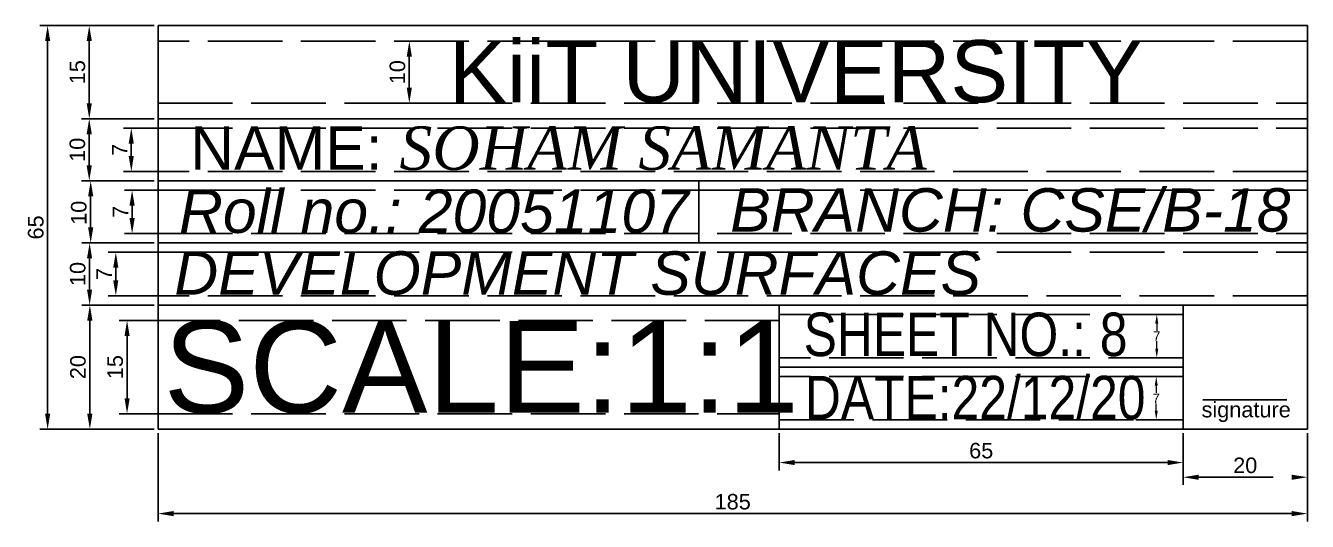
# Model space of a CAD drawing. Header units: millimetres. Extents: x 213 to 1234, y 144 to 627.
# Drawn here: x 1027.9 to 1234.2, y 143.6 to 223.5 of the extents above; entities that cross this region are included whole.
import ezdxf

# ---------------------------------------------------------------- set-up
doc = ezdxf.new("R2010")
doc.units = ezdxf.units.MM
doc.header["$MEASUREMENT"] = 0
doc.linetypes.add('ACAD_ISO02W100', pattern=[15, 12, -3])
doc.styles.get("Standard").update_dxf_attribs({"font": 'arial.ttf'})
doc.dimstyles.new('ISO-25', dxfattribs={"dimtxt": 2.5, "dimasz": 2.5, "dimexe": 1.25, "dimexo": 0.625, "dimtad": 1, "dimtxsty": 'Standard', "dimcen": 2.5, "dimadec": 0, "dimazin": 0, "dimtfac": 1, "dimtmove": 0, "dimatfit": 3, "dimfxl": 1, "dimarcsym": 0})
doc.dimstyles.get("Standard").update_dxf_attribs({"dimtxt": 0.18, "dimasz": 0.18, "dimexe": 0.18, "dimexo": 0.0625, "dimgap": 0.09, "dimtad": 0, "dimtih": 1, "dimtoh": 1, "dimdec": 4, "dimzin": 0, "dimdsep": 46, "dimtxsty": 'Standard', "dimcen": 0.09, "dimadec": 0, "dimazin": 0, "dimtfac": 1, "dimtdec": 4, "dimtofl": 0, "dimtmove": 0, "dimatfit": 3, "dimfxl": 1, "dimtolj": 1, "dimtzin": 0, "dimarcsym": 0})

# ---------------------------------------------------------------- blocks, each defined once
blk = doc.blocks.new('*D231')
at = {"color": 0, "lineweight": -2, "transparency": 16777216}
for p, q in [((1149.21, 157.83), (1149.21, 151.83)), ((1214.21, 157.83), (1214.21, 151.83)), ((1151.71, 153.08), (1211.71, 153.08))]:
    blk.add_line(p, q, dxfattribs=at)
at = {"color": 0, "transparency": 16777216}
for points in [[(1151.71, 153.5), (1151.71, 152.67), (1149.21, 153.08)], [(1211.71, 153.5), (1211.71, 152.67), (1214.21, 153.08)]]:
    blk.add_solid(points, dxfattribs=at)
at = {"layer": 'Defpoints', "color": 0, "transparency": 16777216}
for p in [(1149.21, 158.45), (1214.21, 158.45), (1214.21, 153.08)]:
    blk.add_point(p, dxfattribs=at)
at = {"color": 0, "transparency": 16777216, "insert": (1181.71, 154.99), "char_height": 2.5, "attachment_point": 5}
blk.add_mtext('65', dxfattribs=at)
blk = doc.blocks.new('*D225')
at = {"color": 0, "lineweight": -2, "transparency": 16777216}
for p, q in [((1053.7, 175.95), (1042.97, 175.95)), ((1044.22, 173.45), (1044.22, 163.45)), ((1053.74, 160.95), (1042.97, 160.95))]:
    blk.add_line(p, q, dxfattribs=at)
at = {"color": 0, "transparency": 16777216}
for points in [[(1043.81, 173.45), (1044.64, 173.45), (1044.22, 175.95)], [(1043.81, 163.45), (1044.64, 163.45), (1044.22, 160.95)]]:
    blk.add_solid(points, dxfattribs=at)
at = {"layer": 'Defpoints', "color": 0, "transparency": 16777216}
for p in [(1054.33, 175.95), (1044.22, 160.95), (1054.36, 160.95)]:
    blk.add_point(p, dxfattribs=at)
at = {"color": 0, "transparency": 16777216, "insert": (1042.32, 168.45), "char_height": 2.5, "attachment_point": 5, "rotation": 90}
blk.add_mtext('15', dxfattribs=at)
blk = doc.blocks.new('*D232')
at = {"color": 0, "lineweight": -2, "transparency": 16777216}
for p, q in [((1048.59, 208.45), (1036.88, 208.45)), ((1038.13, 205.95), (1038.13, 200.95)), ((1048.59, 198.45), (1036.88, 198.45))]:
    blk.add_line(p, q, dxfattribs=at)
at = {"color": 0, "transparency": 16777216}
for points in [[(1037.71, 205.95), (1038.55, 205.95), (1038.13, 208.45)], [(1037.71, 200.95), (1038.55, 200.95), (1038.13, 198.45)]]:
    blk.add_solid(points, dxfattribs=at)
at = {"layer": 'Defpoints', "color": 0, "transparency": 16777216}
for p in [(1049.21, 208.45), (1038.13, 198.45), (1049.21, 198.45)]:
    blk.add_point(p, dxfattribs=at)
at = {"color": 0, "transparency": 16777216, "insert": (1036.23, 203.45), "char_height": 2.5, "attachment_point": 5, "rotation": 90}
blk.add_mtext('10', dxfattribs=at)
blk = doc.blocks.new('*D233')
at = {"color": 0, "lineweight": -2, "transparency": 16777216}
for p, q in [((1048.59, 198.45), (1037.11, 198.45)), ((1038.36, 195.95), (1038.36, 190.95)), ((1048.59, 188.45), (1037.11, 188.45))]:
    blk.add_line(p, q, dxfattribs=at)
at = {"color": 0, "transparency": 16777216}
for points in [[(1037.95, 195.95), (1038.78, 195.95), (1038.36, 198.45)], [(1037.95, 190.95), (1038.78, 190.95), (1038.36, 188.45)]]:
    blk.add_solid(points, dxfattribs=at)
at = {"layer": 'Defpoints', "color": 0, "transparency": 16777216}
for p in [(1049.21, 198.45), (1038.36, 188.45), (1049.21, 188.45)]:
    blk.add_point(p, dxfattribs=at)
at = {"color": 0, "transparency": 16777216, "insert": (1036.46, 193.31), "char_height": 2.5, "attachment_point": 5, "rotation": 90}
blk.add_mtext('10', dxfattribs=at)
blk = doc.blocks.new('*D234')
at = {"color": 0, "lineweight": -2, "transparency": 16777216}
for p, q in [((1048.59, 223.45), (1030.18, 223.45)), ((1031.43, 220.95), (1031.43, 160.95)), ((1048.59, 158.45), (1030.18, 158.45))]:
    blk.add_line(p, q, dxfattribs=at)
at = {"color": 0, "transparency": 16777216}
for points in [[(1031.02, 220.95), (1031.85, 220.95), (1031.43, 223.45)], [(1031.02, 160.95), (1031.85, 160.95), (1031.43, 158.45)]]:
    blk.add_solid(points, dxfattribs=at)
at = {"layer": 'Defpoints', "color": 0, "transparency": 16777216}
for p in [(1049.21, 223.45), (1031.43, 158.45), (1049.21, 158.45)]:
    blk.add_point(p, dxfattribs=at)
at = {"color": 0, "transparency": 16777216, "insert": (1029.53, 190.95), "char_height": 2.5, "attachment_point": 5, "rotation": 90}
blk.add_mtext('65', dxfattribs=at)
blk = doc.blocks.new('*D235')
at = {"color": 0, "lineweight": -2, "transparency": 16777216}
for p, q in [((1048.59, 223.45), (1036.88, 223.45)), ((1038.13, 220.95), (1038.13, 210.95)), ((1048.59, 208.45), (1036.88, 208.45))]:
    blk.add_line(p, q, dxfattribs=at)
at = {"color": 0, "transparency": 16777216}
for points in [[(1037.71, 220.95), (1038.55, 220.95), (1038.13, 223.45)], [(1037.71, 210.95), (1038.55, 210.95), (1038.13, 208.45)]]:
    blk.add_solid(points, dxfattribs=at)
at = {"layer": 'Defpoints', "color": 0, "transparency": 16777216}
for p in [(1049.21, 223.45), (1038.13, 208.45), (1049.21, 208.45)]:
    blk.add_point(p, dxfattribs=at)
at = {"color": 0, "transparency": 16777216, "insert": (1036.23, 215.95), "char_height": 2.5, "attachment_point": 5, "rotation": 90}
blk.add_mtext('15', dxfattribs=at)
blk = doc.blocks.new('*D226')
at = {"color": 0, "lineweight": -2, "transparency": 16777216}
for p, q in [((1048.59, 178.45), (1036.98, 178.45)), ((1038.23, 175.95), (1038.23, 160.95)), ((1048.59, 158.45), (1036.98, 158.45))]:
    blk.add_line(p, q, dxfattribs=at)
at = {"color": 0, "transparency": 16777216}
for points in [[(1037.81, 175.95), (1038.64, 175.95), (1038.23, 178.45)], [(1037.81, 160.95), (1038.64, 160.95), (1038.23, 158.45)]]:
    blk.add_solid(points, dxfattribs=at)
at = {"layer": 'Defpoints', "color": 0, "transparency": 16777216}
for p in [(1049.21, 178.45), (1038.23, 158.45), (1049.21, 158.45)]:
    blk.add_point(p, dxfattribs=at)
at = {"color": 0, "transparency": 16777216, "insert": (1036.32, 168.45), "char_height": 2.5, "attachment_point": 5, "rotation": 90}
blk.add_mtext('20', dxfattribs=at)
blk = doc.blocks.new('*D236')
at = {"color": 0, "lineweight": -2, "transparency": 16777216}
for p, q in [((1048.59, 188.45), (1036.94, 188.45)), ((1038.19, 185.95), (1038.19, 180.95)), ((1048.59, 178.45), (1036.94, 178.45))]:
    blk.add_line(p, q, dxfattribs=at)
at = {"color": 0, "transparency": 16777216}
for points in [[(1037.77, 185.95), (1038.6, 185.95), (1038.19, 188.45)], [(1037.77, 180.95), (1038.6, 180.95), (1038.19, 178.45)]]:
    blk.add_solid(points, dxfattribs=at)
at = {"layer": 'Defpoints', "color": 0, "transparency": 16777216}
for p in [(1049.21, 188.45), (1038.19, 178.45), (1049.21, 178.45)]:
    blk.add_point(p, dxfattribs=at)
at = {"color": 0, "transparency": 16777216, "insert": (1036.28, 183.45), "char_height": 2.5, "attachment_point": 5, "rotation": 90}
blk.add_mtext('10', dxfattribs=at)
blk = doc.blocks.new('*D227')
at = {"color": 0, "lineweight": -2, "transparency": 16777216}
for p, q in [((1097.94, 220.95), (1088.4, 220.95)), ((1089.65, 218.45), (1089.65, 213.45)), ((1097.94, 210.95), (1088.4, 210.95))]:
    blk.add_line(p, q, dxfattribs=at)
at = {"color": 0, "transparency": 16777216}
for points in [[(1089.24, 218.45), (1090.07, 218.45), (1089.65, 220.95)], [(1089.24, 213.45), (1090.07, 213.45), (1089.65, 210.95)]]:
    blk.add_solid(points, dxfattribs=at)
at = {"layer": 'Defpoints', "color": 0, "transparency": 16777216}
for p in [(1098.56, 220.95), (1089.65, 210.95), (1098.56, 210.95)]:
    blk.add_point(p, dxfattribs=at)
at = {"color": 0, "transparency": 16777216, "insert": (1087.75, 215.95), "char_height": 2.5, "attachment_point": 5, "rotation": 90}
blk.add_mtext('10', dxfattribs=at)
blk = doc.blocks.new('*D237')
at = {"color": 0, "lineweight": -2, "transparency": 16777216}
for p, q in [((1049.21, 157.83), (1049.21, 143.61)), ((1234.21, 157.83), (1234.21, 143.61)), ((1051.71, 144.86), (1231.71, 144.86))]:
    blk.add_line(p, q, dxfattribs=at)
at = {"color": 0, "transparency": 16777216}
for points in [[(1051.71, 145.28), (1051.71, 144.44), (1049.21, 144.86)], [(1231.71, 145.28), (1231.71, 144.44), (1234.21, 144.86)]]:
    blk.add_solid(points, dxfattribs=at)
at = {"layer": 'Defpoints', "color": 0, "transparency": 16777216}
for p in [(1049.21, 158.45), (1234.21, 158.45), (1234.21, 144.86)]:
    blk.add_point(p, dxfattribs=at)
at = {"color": 0, "transparency": 16777216, "insert": (1141.71, 146.76), "char_height": 2.5, "attachment_point": 5}
blk.add_mtext('185', dxfattribs=at)
blk = doc.blocks.new('*D238')
at = {"color": 0, "linetype": 'ACAD_ISO02W100', "lineweight": -2, "transparency": 16777216}
for p, q in [((1053.76, 206.95), (1043.65, 206.95)), ((1044.9, 204.45), (1044.9, 202.45)), ((1053.76, 199.95), (1043.65, 199.95))]:
    blk.add_line(p, q, dxfattribs=at)
at = {"color": 0, "linetype": 'ACAD_ISO02W100', "transparency": 16777216}
for points in [[(1044.48, 204.45), (1045.31, 204.45), (1044.9, 206.95)], [(1044.48, 202.45), (1045.31, 202.45), (1044.9, 199.95)]]:
    blk.add_solid(points, dxfattribs=at)
at = {"layer": 'Defpoints', "color": 0, "linetype": 'ACAD_ISO02W100', "transparency": 16777216}
for p in [(1054.38, 206.95), (1044.9, 199.95), (1054.38, 199.95)]:
    blk.add_point(p, dxfattribs=at)
at = {"color": 0, "linetype": 'ACAD_ISO02W100', "transparency": 16777216, "insert": (1043.02, 203.45), "char_height": 2.5, "attachment_point": 5, "rotation": 90}
blk.add_mtext('7', dxfattribs=at)
blk = doc.blocks.new('*D228')
at = {"color": 0, "linetype": 'ACAD_ISO02W100', "lineweight": -2, "transparency": 16777216}
for p, q in [((1054.73, 196.95), (1043.78, 196.95)), ((1045.03, 194.45), (1045.03, 192.45)), ((1054.73, 189.95), (1043.78, 189.95))]:
    blk.add_line(p, q, dxfattribs=at)
at = {"color": 0, "linetype": 'ACAD_ISO02W100', "transparency": 16777216}
for points in [[(1044.61, 194.45), (1045.45, 194.45), (1045.03, 196.95)], [(1044.61, 192.45), (1045.45, 192.45), (1045.03, 189.95)]]:
    blk.add_solid(points, dxfattribs=at)
at = {"layer": 'Defpoints', "color": 0, "linetype": 'ACAD_ISO02W100', "transparency": 16777216}
for p in [(1055.35, 196.95), (1045.03, 189.95), (1055.35, 189.95)]:
    blk.add_point(p, dxfattribs=at)
at = {"color": 0, "linetype": 'ACAD_ISO02W100', "transparency": 16777216, "insert": (1043.15, 193.45), "char_height": 2.5, "attachment_point": 5, "rotation": 90}
blk.add_mtext('7', dxfattribs=at)
blk = doc.blocks.new('*D239')
at = {"color": 0, "linetype": 'ACAD_ISO02W100', "lineweight": -2, "transparency": 16777216}
for p, q in [((1051.2, 186.95), (1041.16, 186.95)), ((1042.41, 184.45), (1042.41, 182.45)), ((1051.2, 179.95), (1041.16, 179.95))]:
    blk.add_line(p, q, dxfattribs=at)
at = {"color": 0, "linetype": 'ACAD_ISO02W100', "transparency": 16777216}
for points in [[(1041.99, 184.45), (1042.82, 184.45), (1042.41, 186.95)], [(1041.99, 182.45), (1042.82, 182.45), (1042.41, 179.95)]]:
    blk.add_solid(points, dxfattribs=at)
at = {"layer": 'Defpoints', "color": 0, "linetype": 'ACAD_ISO02W100', "transparency": 16777216}
for p in [(1051.83, 186.95), (1042.41, 179.95), (1051.83, 179.95)]:
    blk.add_point(p, dxfattribs=at)
at = {"color": 0, "linetype": 'ACAD_ISO02W100', "transparency": 16777216, "insert": (1040.53, 183.45), "char_height": 2.5, "attachment_point": 5, "rotation": 90}
blk.add_mtext('7', dxfattribs=at)
blk = doc.blocks.new('*D240')
at = {"color": 0, "linetype": 'ACAD_ISO02W100', "lineweight": -2, "transparency": 16777216}
for p, q in [((1214.21, 157.83), (1214.21, 149.47)), ((1234.21, 157.83), (1234.21, 149.47)), ((1216.71, 150.72), (1231.71, 150.72))]:
    blk.add_line(p, q, dxfattribs=at)
at = {"color": 0, "linetype": 'ACAD_ISO02W100', "transparency": 16777216}
for points in [[(1216.71, 151.13), (1216.71, 150.3), (1214.21, 150.72)], [(1231.71, 151.13), (1231.71, 150.3), (1234.21, 150.72)]]:
    blk.add_solid(points, dxfattribs=at)
at = {"layer": 'Defpoints', "color": 0, "linetype": 'ACAD_ISO02W100', "transparency": 16777216}
for p in [(1214.21, 158.45), (1234.21, 158.45), (1234.21, 150.72)]:
    blk.add_point(p, dxfattribs=at)
at = {"color": 0, "linetype": 'ACAD_ISO02W100', "transparency": 16777216, "insert": (1224.21, 152.62), "char_height": 2.5, "attachment_point": 5}
blk.add_mtext('20', dxfattribs=at)
blk = doc.blocks.new('*D229')
at = {"color": 0, "lineweight": -2, "transparency": 16777216}
for p, q in [((1206.6, 166.95), (1210.07, 166.95)), ((1206.6, 159.95), (1210.07, 159.95))]:
    blk.add_line(p, q, dxfattribs=at)
at = {"color": 0, "lineweight": 0, "transparency": 16777216}
for p, q in [((1209.89, 165.45), (1209.89, 164.29)), ((1209.89, 161.45), (1209.89, 162.61))]:
    blk.add_line(p, q, dxfattribs=at)
at = {"color": 0, "transparency": 16777216}
for points in [[(1209.64, 165.45), (1210.14, 165.45), (1209.89, 166.95)], [(1209.64, 161.45), (1210.14, 161.45), (1209.89, 159.95)]]:
    blk.add_solid(points, dxfattribs=at)
at = {"layer": 'Defpoints', "color": 0, "transparency": 16777216}
for p in [(1206.53, 166.95), (1206.53, 159.95), (1209.89, 159.95)]:
    blk.add_point(p, dxfattribs=at)
at = {"color": 0, "transparency": 16777216, "insert": (1209.89, 163.45), "char_height": 1.5, "attachment_point": 5}
blk.add_mtext('\\A1;7', dxfattribs=at)
blk = doc.blocks.new('*D230')
at = {"color": 0, "lineweight": -2, "transparency": 16777216}
for p, q in [((1204.65, 176.95), (1210.15, 176.95)), ((1204.58, 169.95), (1210.15, 169.95))]:
    blk.add_line(p, q, dxfattribs=at)
at = {"color": 0, "lineweight": 0, "transparency": 16777216}
for p, q in [((1209.97, 175.45), (1209.97, 174.29)), ((1209.97, 171.45), (1209.97, 172.61))]:
    blk.add_line(p, q, dxfattribs=at)
at = {"color": 0, "transparency": 16777216}
for points in [[(1209.72, 175.45), (1210.22, 175.45), (1209.97, 176.95)], [(1209.72, 171.45), (1210.22, 171.45), (1209.97, 169.95)]]:
    blk.add_solid(points, dxfattribs=at)
at = {"layer": 'Defpoints', "color": 0, "transparency": 16777216}
for p in [(1204.59, 176.95), (1209.97, 176.95), (1204.52, 169.95)]:
    blk.add_point(p, dxfattribs=at)
at = {"color": 0, "transparency": 16777216, "insert": (1209.97, 173.45), "char_height": 1.5, "attachment_point": 5}
blk.add_mtext('\\A1;7', dxfattribs=at)

msp = doc.modelspace()

# ---------------------------------------------------------------- linework, layer by layer
for p, q in [((1234.2134, 223.45006), (1049.2134, 223.45006)), ((1049.2134, 223.45006), (1049.2134, 158.45006)), ((1049.2134, 223.45006), (1049.2134, 208.45006)), ((1205.01738, 223.45006), (1205.01738, 223.45006)), ((1234.2134, 158.45006), (1234.2134, 223.45006)), ((1049.2134, 208.45006), (1234.2134, 208.45006)), ((1234.2134, 208.45006), (1234.2134, 198.45006)), ((1234.2134, 198.45006), (1049.2134, 198.45006)), ((1049.2134, 198.45006), (1049.2134, 188.45006)), ((1136.23614, 198.45006), (1136.23614, 188.45006)), ((1049.2134, 188.45006), (1234.2134, 188.45006)), ((1234.2134, 188.45006), (1234.2134, 178.45006)), ((1149.2134, 178.45006), (1049.2134, 178.45006)), ((1214.2134, 178.45006), (1149.2134, 178.45006)), ((1149.2134, 178.45006), (1149.2134, 158.45006)), ((1149.2134, 178.45006), (1149.2134, 175.95006)), ((1234.2134, 178.45006), (1214.2134, 178.45006)), ((1214.2134, 158.45006), (1214.2134, 178.45006)), ((1149.2134, 175.95006), (1149.2134, 160.95006)), ((1214.2134, 168.45006), (1149.2134, 168.45006)), ((1049.2134, 158.45006), (1149.2134, 158.45006)), ((1149.2134, 158.45006), (1214.2134, 158.45006)), ((1214.2134, 158.45006), (1234.2134, 158.45006))]:
    msp.add_line(p, q)
at = {"color": 85, "linetype": 'ACAD_ISO02W100', "true_color": 0x58ba48}
for p, q in [((1234.2134, 220.95006), (1049.2134, 220.95006)), ((1049.2134, 210.95006), (1234.2134, 210.95006)), ((1049.2134, 206.95006), (1234.2134, 206.95006)), ((1234.2134, 199.95006), (1049.2134, 199.95006)), ((1234.2134, 196.95006), (1049.2134, 196.95006)), ((1049.2134, 189.95006), (1234.2134, 189.95006)), ((1049.2134, 186.95006), (1234.2134, 186.95006)), ((1234.2134, 179.95006), (1049.2134, 179.95006)), ((1149.2134, 175.95006), (1049.2134, 175.95006)), ((1214.2134, 176.95006), (1149.2134, 176.95006)), ((1214.2134, 169.95006), (1149.2134, 169.95006)), ((1214.2134, 166.95006), (1149.2134, 166.95006)), ((1049.2134, 160.95006), (1149.2134, 160.95006)), ((1149.2134, 159.95006), (1214.2134, 159.95006))]:
    msp.add_line(p, q, dxfattribs=at)
at = {"color": 9, "lineweight": 30, "true_color": 0xc7c8ca}
msp.add_line((1217.37771, 163.16288), (1230.9242, 163.22439), dxfattribs=at)

# ---------------------------------------------------------------- texts
at = {"attachment_point": 1}
for s, width, heights, insert, char_height in [('\\pxqc;KiiT UNIVERSITY', 164.358567, [0], (1069.72754, 221.10552), 10), ('NAME: {\\fTimes New Roman|b0|i1|c0|p18;SOHAM SAMANTA}', 128.690421, [6.62977], (1054.38364, 207.22747), 7), ('{\\fArial|b0|i1|c0|p34;Roll no.: 20051107}', 98.4957445, [17.50806], (1052.58268, 197.06067), 7), ('{\\fArial|b0|i1|c0|p34;BRANCH: CSE/B-18}', 96.3946234, [0], (1141.30613, 197.272), 7), ('SCALE:1:1', 93.7594967, [0], (1050.09754, 175.89875), 14.8)]:
    msp.add_mtext_dynamic_manual_height_columns(s, width=width, gutter_width=12.5, heights=heights, dxfattribs=dict(at, insert=insert, char_height=char_height))
at = {"color": 18, "true_color": 0x000000, "char_height": 7, "attachment_point": 1}
for s, width, heights, insert in [('{\\fArial|b0|i1|c0|p34;DEVELOPMENT SURFACES}', 242.3821862, [9.91839], (1051.82733, 187.10126)), ('{\\fArial Narrow|b0|i0|c0|p34;SHEET NO.: 8}', 67.6486479, [17.83892], (1153.12866, 177.22999)), ('{\\fArial Narrow|b0|i0|c0|p34;DATE:22/12/20}', 77.4148345, [0], (1153.33045, 167.04741))]:
    msp.add_mtext_dynamic_manual_height_columns(s, width=width, gutter_width=12.5, heights=heights, dxfattribs=dict(at, insert=insert))
at = {"color": 9, "lineweight": 30, "true_color": 0xc7c8ca, "insert": (1217.1799, 162.85928), "char_height": 2.5, "attachment_point": 1}
msp.add_mtext_dynamic_manual_height_columns('{\\C256;\\c0;signature}', width=12.8123175, gutter_width=12.5, heights=[0], dxfattribs=at)

# ---------------------------------------------------------------- dimensions: what is measured, and where the dimension line sits
at = {"color": 240, "true_color": 0xed1f24}
for base, p1, p2, picture, middle in [((1031.43398, 158.45006), (1049.2134, 223.45006), (1049.2134, 158.45006), '*D234', (1031.43398, 190.95006)), ((1038.13005, 208.45006), (1049.2134, 223.45006), (1049.2134, 208.45006), '*D235', (1038.13005, 215.95006)), ((1089.65298, 210.95006), (1098.5625, 220.95006), (1098.5625, 210.95006), '*D227', (1089.65298, 215.95006)), ((1038.13005, 198.45006), (1049.2134, 208.45006), (1049.2134, 198.45006), '*D232', (1038.13005, 203.45006)), ((1038.36182, 188.45006), (1049.2134, 198.45006), (1049.2134, 188.45006), '*D233', (1038.36182, 193.31492)), ((1038.18579, 178.45006), (1049.2134, 188.45006), (1049.2134, 178.45006), '*D236', (1038.18579, 183.45006)), ((1038.22623, 158.45006), (1049.2134, 178.45006), (1049.2134, 158.45006), '*D226', (1038.22623, 168.45006)), ((1044.22221, 160.95006), (1054.32794, 175.95006), (1054.36192, 160.95006), '*D225', (1044.22221, 168.45006))]:
    dim = msp.add_linear_dim(base=base, p1=p1, p2=p2, angle=90, dimstyle='ISO-25', override={"dimdec": 1}, dxfattribs=at)
    dim.commit()
    dim.dimension.update_dxf_attribs({"geometry": picture, "text_midpoint": middle, "dimtype": 160})
at = {"color": 240, "linetype": 'ACAD_ISO02W100', "true_color": 0xed1f24}
for base, p1, p2, picture, middle in [((1044.8975, 199.95006), (1054.38364, 206.95006), (1054.38364, 199.95006), '*D238', (1043.0225, 203.45006)), ((1045.02911, 189.95006), (1055.35267, 196.95006), (1055.35267, 189.95006), '*D228', (1043.15411, 193.45006)), ((1042.40503, 179.95006), (1051.82733, 186.95006), (1051.82733, 179.95006), '*D239', (1040.53003, 183.45006))]:
    dim = msp.add_linear_dim(base=base, p1=p1, p2=p2, angle=90, dimstyle='ISO-25', override={"dimdec": 1}, dxfattribs=at)
    dim.commit()
    dim.dimension.update_dxf_attribs({"geometry": picture, "text_midpoint": middle})
at = {"color": 1}
for base, p1, p2, picture, middle in [((1209.9711, 176.95006), (1204.5153, 169.95006), (1204.59003, 176.95006), '*D230', (1209.9711, 173.45006)), ((1209.89005, 159.95006), (1206.5332, 166.95006), (1206.5332, 159.95006), '*D229', (1209.89005, 163.45006))]:
    dim = msp.add_linear_dim(base=base, p1=p1, p2=p2, angle=90, dimstyle='Standard', override={"dimtxt": 1.5, "dimasz": 1.5, "dimdec": 0, "dimlwd": 0}, dxfattribs=at)
    dim.commit()
    dim.dimension.update_dxf_attribs({"geometry": picture, "text_midpoint": middle, "dimtype": 160})
at = {"color": 240, "true_color": 0xed1f24}
for base, p1, p2, picture, middle in [((1234.2134, 144.85955), (1049.2134, 158.45006), (1234.2134, 158.45006), '*D237', (1141.7134, 146.76098)), ((1214.2134, 153.08435), (1149.2134, 158.45006), (1214.2134, 158.45006), '*D231', (1181.7134, 154.98578))]:
    dim = msp.add_linear_dim(base=base, p1=p1, p2=p2, dimstyle='ISO-25', override={"dimdec": 1}, dxfattribs=at)
    dim.commit()
    dim.dimension.update_dxf_attribs({"geometry": picture, "text_midpoint": middle})
at = {"color": 240, "linetype": 'ACAD_ISO02W100', "true_color": 0xed1f24}
dim = msp.add_linear_dim(base=(1234.2134, 150.71731), p1=(1214.2134, 158.45006), p2=(1234.2134, 158.45006), dimstyle='ISO-25', override={"dimdec": 0}, dxfattribs=at)
dim.commit()
dim.dimension.update_dxf_attribs({"geometry": '*D240', "text_midpoint": (1224.2134, 152.61874)})

doc.saveas('drawing.dxf')
